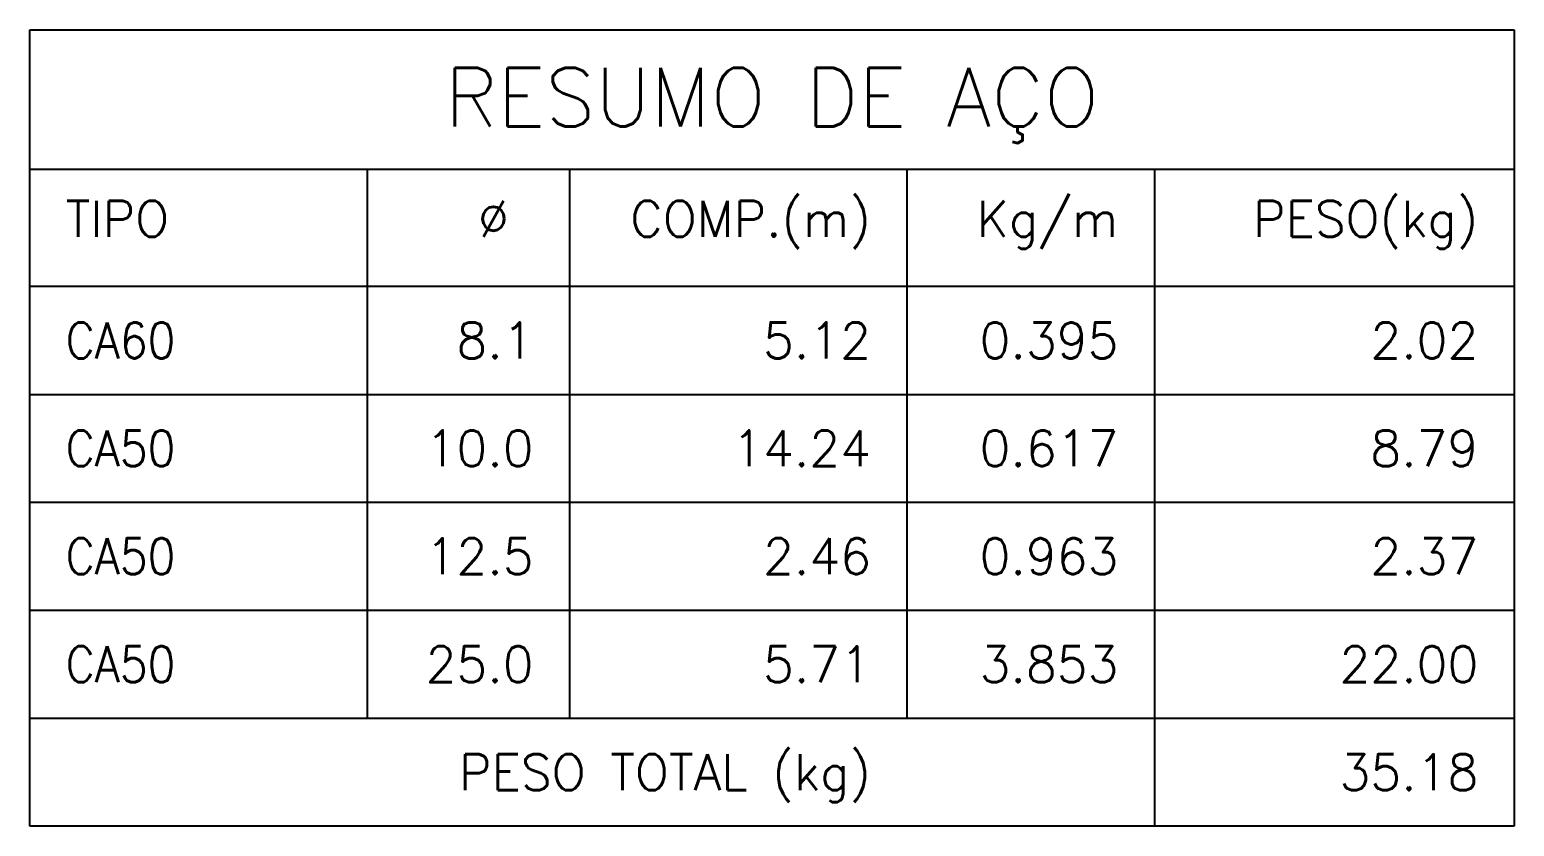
# Model space of a CAD drawing. Header units: centimetres. Extents: x 1658 to 27871, y 8240 to 11444.
# Drawn here: x 26111 to 26730, y 8973 to 9305 of the extents above; entities that cross this region are included whole.
import ezdxf
from ezdxf.enums import TextEntityAlignment as Align

# ---------------------------------------------------------------- set-up
doc = ezdxf.new("R2010")
doc.units = ezdxf.units.CM
doc.header["$LTSCALE"] = 50
doc.header["$MEASUREMENT"] = 0
doc.layers.add('ListaF', color=3, linetype='Continuous')
doc.styles.get("Standard").update_dxf_attribs({"font": 'romans.shx'})

msp = doc.modelspace()

# ---------------------------------------------------------------- linework, layer by layer
at = {"layer": 'ListaF', "color": 2}
for p, q in [((26111.24, 8972.79), (26111.24, 9304.74)), ((26111.24, 9304.74), (26729.99, 9304.74)), ((26729.99, 9304.74), (26729.99, 8972.79)), ((26111.24, 9246.61), (26729.99, 9246.61)), ((26251.87, 9246.61), (26251.87, 9017.79)), ((26336.24, 9246.61), (26336.24, 9017.79)), ((26476.87, 9246.61), (26476.87, 9017.79)), ((26579.99, 9246.61), (26579.99, 8972.79)), ((26111.24, 9197.86), (26729.99, 9197.86)), ((26111.24, 9152.79), (26729.99, 9152.79)), ((26111.24, 9107.79), (26729.99, 9107.79)), ((26111.24, 9062.79), (26729.99, 9062.79)), ((26111.24, 9017.79), (26729.99, 9017.79)), ((26729.99, 8972.79), (26111.24, 8972.79))]:
    msp.add_line(p, q, dxfattribs=at)

# ---------------------------------------------------------------- texts
at = {"layer": 'ListaF', "color": 4}
msp.add_text('RESUMO DE AÇO', height=24.375, dxfattribs=at).set_placement((26420.62, 9276.61), align=Align.MIDDLE_CENTER)
at = {"layer": 'ListaF', "color": 2}
msp.add_text('TIPO', height=15, dxfattribs=at).set_placement((26126.24, 9225.99), align=Align.MIDDLE_LEFT)
for s, p in [('Ø ', (26321.24, 9225.99)), ('COMP.(m)', (26461.87, 9225.99)), ('Kg/m', (26564.99, 9225.99)), ('PESO(kg)', (26714.99, 9225.99))]:
    msp.add_text(s, height=15, dxfattribs=at).set_placement(p, align=Align.MIDDLE_RIGHT)
at = {"layer": 'ListaF', "color": 3, "width": 0.9}
for s, p in [('CA60', (26126.24, 9175.29)), ('CA50', (26126.24, 9130.29)), ('CA50', (26126.24, 9085.29)), ('CA50', (26126.24, 9040.29))]:
    msp.add_text(s, height=15, dxfattribs=at).set_placement(p, align=Align.MIDDLE_LEFT)
at = {"layer": 'ListaF', "color": 3}
for s, p in [('8.1', (26321.24, 9175.29)), ('5.12', (26461.87, 9175.29)), ('0.395', (26564.99, 9175.29)), ('2.02', (26714.99, 9175.29)), ('10.0', (26321.24, 9130.29)), ('14.24', (26461.87, 9130.29)), ('0.617', (26564.99, 9130.29)), ('8.79', (26714.99, 9130.29)), ('12.5', (26321.24, 9085.29)), ('2.46', (26461.87, 9085.29)), ('0.963', (26564.99, 9085.29)), ('2.37', (26714.99, 9085.29)), ('25.0', (26321.24, 9040.29)), ('5.71', (26461.87, 9040.29)), ('3.853', (26564.99, 9040.29)), ('22.00', (26714.99, 9040.29)), ('PESO TOTAL (kg)', (26461.87, 8995.29)), ('35.18', (26714.99, 8995.29))]:
    msp.add_text(s, height=15, dxfattribs=at).set_placement(p, align=Align.MIDDLE_RIGHT)

doc.saveas('drawing.dxf')
